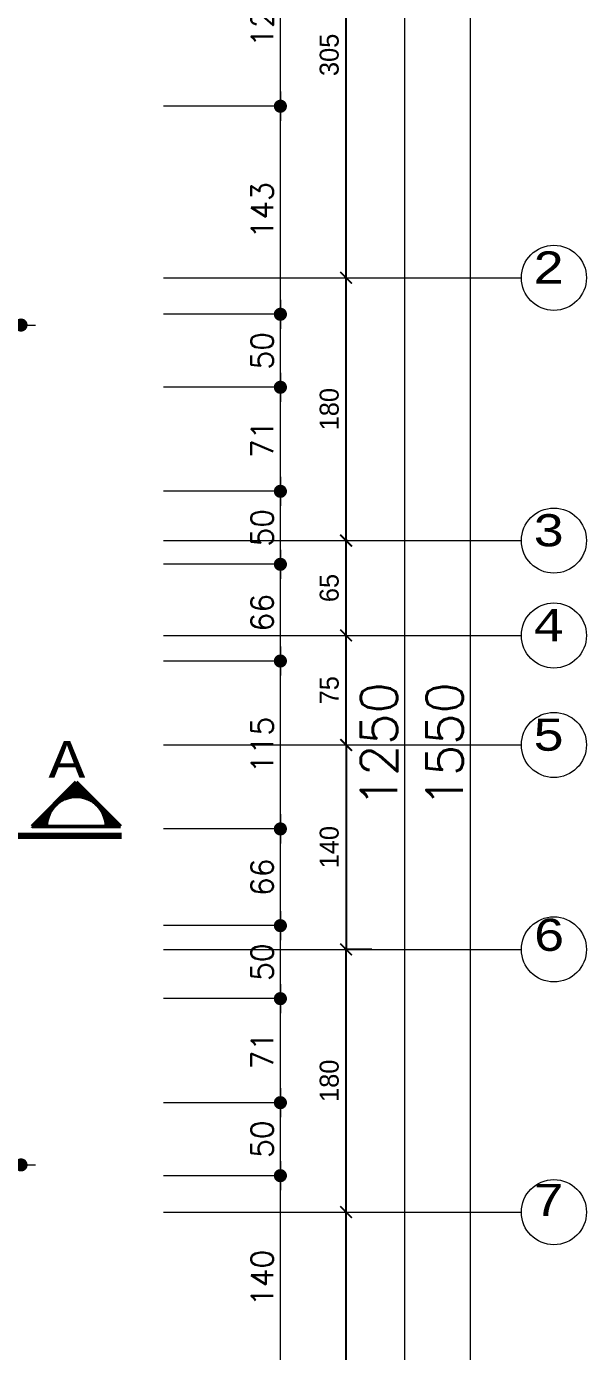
# Model space of a CAD drawing. Header units: millimetres. Extents: x 35860 to 71103, y -11298 to -8385.
# Drawn here: x 52096 to 52480, y -10414 to -9506 of the extents above; entities that cross this region are included whole.
import ezdxf

# ---------------------------------------------------------------- set-up
doc = ezdxf.new("R2010")
doc.units = ezdxf.units.MM
doc.header["$MEASUREMENT"] = 0
doc.layers.get('0').update_dxf_attribs({"lineweight": 15})
doc.layers.get('Defpoints').update_dxf_attribs({"lineweight": 20})
for name, color, linetype, lineweight in [('03_Yazı', 1, 'Continuous', 30), ('05', 4, 'Continuous', 50), ('Aks&Tefriş', 5, 'Continuous', 20), ('Ölçü', 140, 'Continuous', 20)]:
    doc.layers.add(name, color=color, linetype=linetype, lineweight=lineweight)
doc.styles.add('0', font='txt.shx')
doc.styles.add('C', font='')
doc.styles.get('C').set_extended_font_data('Courier New Tur')
doc.dimstyles.new('2', dxfattribs={"dimtxt": 12.5, "dimasz": 1, "dimexe": 0, "dimexo": 0, "dimgap": 5, "dimtad": 1, "dimdec": 0, "dimlfac": -1, "dimzin": 12, "dimdsep": 46, "dimtxsty": '0', "dimblk": 'DOT', "dimcen": 2.5, "dimse1": 1, "dimse2": 1, "dimclrd": 256, "dimclrt": 1, "dimadec": 0, "dimazin": 0, "dimtfac": 1, "dimtdec": 0, "dimtmove": 0, "dimatfit": 0, "dimldrblk": 'DOT', "dimfxl": 1, "dimtolj": 1, "dimtzin": 0, "dimlwd": -1, "dimarcsym": 0})
doc.dimstyles.new('5', dxfattribs={"dimtxt": 25, "dimasz": 1, "dimexe": 0, "dimexo": 0, "dimgap": 5, "dimtad": 1, "dimdec": 0, "dimlfac": -1, "dimzin": 12, "dimdsep": 46, "dimtxsty": '0', "dimblk": 'DOT', "dimcen": 2.5, "dimse1": 1, "dimse2": 1, "dimclrd": 256, "dimclrt": 1, "dimadec": 8, "dimazin": 0, "dimtfac": 1, "dimtdec": 0, "dimtmove": 0, "dimatfit": 0, "dimldrblk": 'DOT', "dimfxl": 1, "dimtolj": 1, "dimtzin": 0, "dimlwd": -1, "dimarcsym": 0})
doc.dimstyles.new('_VI80I', dxfattribs={"dimtxt": 15, "dimasz": 1, "dimexe": 0, "dimexo": 100, "dimgap": 5, "dimtad": 1, "dimdec": 0, "dimlfac": -1, "dimzin": 12, "dimdsep": 46, "dimtxsty": '0', "dimblk1": 'DOT80_2', "dimblk2": 'DOT80_1', "dimsah": 1, "dimcen": 2.5, "dimse1": 1, "dimse2": 1, "dimclrd": 256, "dimclrt": 1, "dimadec": 8, "dimazin": 0, "dimtfac": 1, "dimtdec": 0, "dimtmove": 0, "dimatfit": 0, "dimldrblk": 'DOT', "dimfxl": 1, "dimtolj": 1, "dimtzin": 0, "dimlwd": -1, "dimarcsym": 0})
doc.dimstyles.new('STANDART', dxfattribs={"dimtxt": 13, "dimasz": 8, "dimexe": 1.25, "dimexo": 0.625, "dimgap": 5, "dimtad": 1, "dimdec": 0, "dimrnd": 5, "dimzin": 1, "dimdsep": 46, "dimtxsty": 'Standard', "dimblk1": 'ARCHTICK', "dimblk2": 'ARCHTICK', "dimsah": 1, "dimcen": 2.5, "dimclrd": 256, "dimclre": 256, "dimclrt": 1, "dimadec": 0, "dimazin": 0, "dimtfac": 1, "dimtdec": 0, "dimtofl": 0, "dimtmove": 1, "dimatfit": 0, "dimldrblk": 'ARCHTICK', "dimfxl": 1, "dimtolj": 1, "dimtzin": 0, "dimarcsym": 0})

# ---------------------------------------------------------------- blocks, each defined once
blk = doc.blocks.new('DOT')
at = {"color": 0}
blk.add_line((-10, 0), (10, 0), dxfattribs=at)
at = {"color": 0, "const_width": 4.5}
blk.add_lwpolyline([(-2.25, 0, 1), (2.25, 0, 1)], format="xyb", close=True, dxfattribs=at)
blk = doc.blocks.new('*D313')
at = {"layer": 'Aks&Tefriş', "transparency": 16777216}
blk.add_line((52354.94, -9374.08), (52354.94, -10622.42), dxfattribs=at)
at = {"layer": 'Defpoints', "color": 0, "transparency": 16777216}
for p in [(52354.94, -9373.08), (52354.94, -10623.42), (52354.94, -10623.42)]:
    blk.add_point(p, dxfattribs=at)
at = {"layer": 'Aks&Tefriş', "transparency": 16777216}
for p, rotation in [((52354.94, -9373.08), 90), ((52354.94, -10623.42), 270)]:
    blk.add_blockref('DOT', p, dxfattribs=dict(at, rotation=rotation))
at = {"layer": 'Aks&Tefriş', "color": 1, "transparency": 16777216, "insert": (52337.44, -9998.25), "char_height": 25, "attachment_point": 5, "rotation": 90, "style": '0'}
blk.add_mtext('\\A1;1250', dxfattribs=at)
blk = doc.blocks.new('_ARCHTICK')
at = {"color": 0, "linetype": 'ByBlock', "const_width": 0.15}
blk.add_lwpolyline([(-0.5, -0.5), (0.5, 0.5)], dxfattribs=at)
blk = doc.blocks.new('*D315')
at = {"layer": 'Aks&Tefriş', "lineweight": -2, "transparency": 16777216}
for p, q in [((52314.31, -10318.42), (52313.69, -10318.42)), ((52314.94, -10623.42), (52314.94, -10318.42))]:
    blk.add_line(p, q, dxfattribs=at)
at = {"layer": 'Defpoints', "color": 0, "transparency": 16777216}
for p in [(52314.94, -10318.42), (52314.94, -10318.42), (52314.94, -10623.42)]:
    blk.add_point(p, dxfattribs=at)
at = {"layer": 'Aks&Tefriş', "lineweight": -2, "transparency": 16777216, "xscale": 8, "yscale": 8, "zscale": 8}
for p, rotation in [((52314.94, -10318.42), 90), ((52314.94, -10623.42), 270)]:
    blk.add_blockref('_ARCHTICK', p, dxfattribs=dict(at, rotation=rotation))
at = {"layer": 'Aks&Tefriş', "color": 1, "transparency": 16777216, "insert": (52303.44, -10470.92), "char_height": 13, "attachment_point": 5, "rotation": 90}
blk.add_mtext('\\A1;305', dxfattribs=at)
blk = doc.blocks.new('*D316')
at = {"layer": 'Aks&Tefriş', "lineweight": -2, "transparency": 16777216}
for p, q in [((52314.31, -10138.42), (52313.69, -10138.42)), ((52314.94, -10318.42), (52314.94, -10138.42))]:
    blk.add_line(p, q, dxfattribs=at)
at = {"layer": 'Defpoints', "color": 0, "transparency": 16777216}
for p in [(52314.94, -10138.42), (52314.94, -10138.42), (52314.94, -10318.42)]:
    blk.add_point(p, dxfattribs=at)
at = {"layer": 'Aks&Tefriş', "lineweight": -2, "transparency": 16777216, "xscale": 8, "yscale": 8, "zscale": 8}
for p, rotation in [((52314.94, -10138.42), 90), ((52314.94, -10318.42), 270)]:
    blk.add_blockref('_ARCHTICK', p, dxfattribs=dict(at, rotation=rotation))
at = {"layer": 'Aks&Tefriş', "color": 1, "transparency": 16777216, "insert": (52303.44, -10228.42), "char_height": 13, "attachment_point": 5, "rotation": 90}
blk.add_mtext('\\A1;180', dxfattribs=at)
blk = doc.blocks.new('*D317')
at = {"layer": 'Aks&Tefriş', "lineweight": -2, "transparency": 16777216}
for p, q in [((52314.31, -9923.42), (52313.69, -9923.42)), ((52314.94, -9998.42), (52314.94, -9923.42))]:
    blk.add_line(p, q, dxfattribs=at)
at = {"layer": 'Defpoints', "color": 0, "transparency": 16777216}
for p in [(52314.94, -9923.42), (52314.94, -9923.42), (52314.94, -9998.42)]:
    blk.add_point(p, dxfattribs=at)
at = {"layer": 'Aks&Tefriş', "lineweight": -2, "transparency": 16777216, "xscale": 8, "yscale": 8, "zscale": 8}
for p, rotation in [((52314.94, -9923.42), 90), ((52314.94, -9998.42), 270)]:
    blk.add_blockref('_ARCHTICK', p, dxfattribs=dict(at, rotation=rotation))
at = {"layer": 'Aks&Tefriş', "color": 1, "transparency": 16777216, "insert": (52303.44, -9960.92), "char_height": 13, "attachment_point": 5, "rotation": 90}
blk.add_mtext('\\A1;75', dxfattribs=at)
blk = doc.blocks.new('*D318')
at = {"layer": 'Aks&Tefriş', "lineweight": -2, "transparency": 16777216}
for p, q in [((52314.31, -9678.42), (52313.69, -9678.42)), ((52314.94, -9858.42), (52314.94, -9678.42))]:
    blk.add_line(p, q, dxfattribs=at)
at = {"layer": 'Defpoints', "color": 0, "transparency": 16777216}
for p in [(52314.94, -9678.42), (52314.94, -9678.42), (52314.94, -9858.42)]:
    blk.add_point(p, dxfattribs=at)
at = {"layer": 'Aks&Tefriş', "lineweight": -2, "transparency": 16777216, "xscale": 8, "yscale": 8, "zscale": 8}
for p, rotation in [((52314.94, -9678.42), 90), ((52314.94, -9858.42), 270)]:
    blk.add_blockref('_ARCHTICK', p, dxfattribs=dict(at, rotation=rotation))
at = {"layer": 'Aks&Tefriş', "color": 1, "transparency": 16777216, "insert": (52303.44, -9768.42), "char_height": 13, "attachment_point": 5, "rotation": 90}
blk.add_mtext('\\A1;180', dxfattribs=at)
blk = doc.blocks.new('*D319')
at = {"layer": 'Aks&Tefriş', "lineweight": -2, "transparency": 16777216}
for p, q in [((52314.31, -9373.08), (52313.69, -9373.08)), ((52314.94, -9678.42), (52314.94, -9373.08))]:
    blk.add_line(p, q, dxfattribs=at)
at = {"layer": 'Defpoints', "color": 0, "transparency": 16777216}
for p in [(52314.94, -9373.08), (52314.94, -9373.08), (52314.94, -9678.42)]:
    blk.add_point(p, dxfattribs=at)
at = {"layer": 'Aks&Tefriş', "lineweight": -2, "transparency": 16777216, "xscale": 8, "yscale": 8, "zscale": 8}
for p, rotation in [((52314.94, -9373.08), 90), ((52314.94, -9678.42), 270)]:
    blk.add_blockref('_ARCHTICK', p, dxfattribs=dict(at, rotation=rotation))
at = {"layer": 'Aks&Tefriş', "color": 1, "transparency": 16777216, "insert": (52303.44, -9525.75), "char_height": 13, "attachment_point": 5, "rotation": 90}
blk.add_mtext('\\A1;305', dxfattribs=at)
blk = doc.blocks.new('*D213')
at = {"layer": 'Defpoints', "color": 0, "transparency": 16777216}
for p in [(52092.34, -10055.92), (51992.34, -10286.05), (51992.34, -10293.42)]:
    blk.add_point(p, dxfattribs=at)
at = {"layer": 'Ölçü', "transparency": 16777216}
blk.add_line((52091.34, -10286.05), (51993.34, -10286.05), dxfattribs=at)
at = {"layer": 'Ölçü', "transparency": 16777216, "rotation": 180}
blk.add_blockref('DOT', (51992.34, -10286.05), dxfattribs=at)
at = {"layer": 'Ölçü', "transparency": 16777216}
blk.add_blockref('DOT', (52092.34, -10286.05), dxfattribs=at)
at = {"layer": 'Ölçü', "color": 1, "transparency": 16777216, "insert": (52042.34, -10274.8), "char_height": 12.5, "attachment_point": 5, "style": '0'}
blk.add_mtext('\\A1;100', dxfattribs=at)
blk = doc.blocks.new('*D242')
at = {"layer": 'Defpoints', "color": 0, "transparency": 16777216}
for p in [(51992.34, -9703.42), (51992.34, -9710.8), (52092.34, -9940.92)]:
    blk.add_point(p, dxfattribs=at)
at = {"layer": 'Ölçü', "transparency": 16777216}
blk.add_line((52091.34, -9710.8), (51993.34, -9710.8), dxfattribs=at)
at = {"layer": 'Ölçü', "transparency": 16777216, "rotation": 180}
blk.add_blockref('DOT', (51992.34, -9710.8), dxfattribs=at)
at = {"layer": 'Ölçü', "transparency": 16777216}
blk.add_blockref('DOT', (52092.34, -9710.8), dxfattribs=at)
at = {"layer": 'Ölçü', "color": 1, "transparency": 16777216, "insert": (52042.34, -9699.55), "char_height": 12.5, "attachment_point": 5, "style": '0'}
blk.add_mtext('\\A1;100', dxfattribs=at)
blk = doc.blocks.new('*D269')
at = {"layer": 'Aks&Tefriş', "transparency": 16777216}
blk.add_line((52399.94, -9224.08), (52399.94, -10772.42), dxfattribs=at)
at = {"layer": 'Defpoints', "color": 0, "transparency": 16777216}
for p in [(52399.94, -9223.08), (52399.94, -10773.42), (52399.94, -10773.42)]:
    blk.add_point(p, dxfattribs=at)
at = {"layer": 'Aks&Tefriş', "transparency": 16777216}
for p, rotation in [((52399.94, -9223.08), 90), ((52399.94, -10773.42), 270)]:
    blk.add_blockref('DOT', p, dxfattribs=dict(at, rotation=rotation))
at = {"layer": 'Aks&Tefriş', "color": 1, "transparency": 16777216, "insert": (52382.44, -9998.25), "char_height": 25, "attachment_point": 5, "rotation": 90, "style": '0'}
blk.add_mtext('\\A1;1550', dxfattribs=at)
blk = doc.blocks.new('*D296')
at = {"layer": 'Aks&Tefriş', "lineweight": -2, "transparency": 16777216}
for p, q in [((52314.94, -9923.42), (52314.94, -9858.42)), ((52315.56, -9858.42), (52316.19, -9858.42))]:
    blk.add_line(p, q, dxfattribs=at)
at = {"layer": 'Defpoints', "color": 0, "transparency": 16777216}
for p in [(52314.94, -9858.42), (52314.94, -9858.42), (52314.94, -9923.42)]:
    blk.add_point(p, dxfattribs=at)
at = {"layer": 'Aks&Tefriş', "lineweight": -2, "transparency": 16777216, "xscale": 8, "yscale": 8, "zscale": 8}
for p, rotation in [((52314.94, -9858.42), 90), ((52314.94, -9923.42), 270)]:
    blk.add_blockref('_ARCHTICK', p, dxfattribs=dict(at, rotation=rotation))
at = {"layer": 'Aks&Tefriş', "color": 1, "transparency": 16777216, "insert": (52303.44, -9890.92), "char_height": 13, "attachment_point": 5, "rotation": 90}
blk.add_mtext('\\A1;65', dxfattribs=at)
blk = doc.blocks.new('*D535')
at = {"layer": 'Aks&Tefriş', "lineweight": -2, "transparency": 16777216}
for p, q in [((52314.94, -9998.42), (52314.94, -10138.42)), ((52332.53, -10138.42), (52313.69, -10138.42))]:
    blk.add_line(p, q, dxfattribs=at)
at = {"layer": 'Defpoints', "color": 0, "transparency": 16777216}
for p in [(52314.94, -9998.42), (52314.94, -10138.42), (52333.16, -10138.42)]:
    blk.add_point(p, dxfattribs=at)
at = {"layer": 'Aks&Tefriş', "lineweight": -2, "transparency": 16777216, "xscale": 8, "yscale": 8, "zscale": 8}
for p, rotation in [((52314.94, -9998.42), 90), ((52314.94, -10138.42), 270)]:
    blk.add_blockref('_ARCHTICK', p, dxfattribs=dict(at, rotation=rotation))
at = {"layer": 'Aks&Tefriş', "color": 1, "transparency": 16777216, "insert": (52303.44, -10068.42), "char_height": 13, "attachment_point": 5, "rotation": 90}
blk.add_mtext('\\A1;140', dxfattribs=at)
blk = doc.blocks.new('DOT80_2')
at = {"color": 0}
blk.add_line((0, 0), (0, -80), dxfattribs=at)
blk.add_blockref('DOT', (0, 0))
blk = doc.blocks.new('DOT80_1')
at = {"color": 0}
blk.add_line((0, 0), (0, 80), dxfattribs=at)
blk.add_blockref('DOT', (0, 0))
blk = doc.blocks.new('*D979')
at = {"layer": 'Aks&Tefriş', "transparency": 16777216}
blk.add_line((52269.94, -10432.42), (52269.94, -10294.42), dxfattribs=at)
at = {"layer": 'Defpoints', "color": 0, "transparency": 16777216}
for p in [(51992.34, -10293.42), (52269.94, -10293.42), (51992.34, -10433.42)]:
    blk.add_point(p, dxfattribs=at)
at = {"layer": 'Aks&Tefriş', "transparency": 16777216}
for name, p, rotation in [('DOT80_1', (52269.94, -10293.42), 90), ('DOT80_2', (52269.94, -10433.42), 270)]:
    blk.add_blockref(name, p, dxfattribs=dict(at, rotation=rotation))
at = {"layer": 'Aks&Tefriş', "color": 1, "transparency": 16777216, "insert": (52257.44, -10363.42), "char_height": 15, "attachment_point": 5, "rotation": 90, "style": '0'}
blk.add_mtext('\\A1;140', dxfattribs=at)
blk = doc.blocks.new('*D980')
at = {"layer": 'Aks&Tefriş', "transparency": 16777216}
blk.add_line((52269.94, -10292.42), (52269.94, -10244.42), dxfattribs=at)
at = {"layer": 'Defpoints', "color": 0, "transparency": 16777216}
for p in [(51992.34, -10243.42), (52269.94, -10243.42), (51992.34, -10293.42)]:
    blk.add_point(p, dxfattribs=at)
at = {"layer": 'Aks&Tefriş', "transparency": 16777216}
for name, p, rotation in [('DOT80_1', (52269.94, -10243.42), 90), ('DOT80_2', (52269.94, -10293.42), 270)]:
    blk.add_blockref(name, p, dxfattribs=dict(at, rotation=rotation))
at = {"layer": 'Aks&Tefriş', "color": 1, "transparency": 16777216, "insert": (52257.44, -10268.42), "char_height": 15, "attachment_point": 5, "rotation": 90, "style": '0'}
blk.add_mtext('\\A1;50', dxfattribs=at)
blk = doc.blocks.new('*D981')
at = {"layer": 'Aks&Tefriş', "transparency": 16777216}
blk.add_line((52269.94, -10242.42), (52269.94, -10173.17), dxfattribs=at)
at = {"layer": 'Defpoints', "color": 0, "transparency": 16777216}
for p in [(51992.34, -10172.17), (52269.94, -10172.17), (51992.34, -10243.42)]:
    blk.add_point(p, dxfattribs=at)
at = {"layer": 'Aks&Tefriş', "transparency": 16777216}
for name, p, rotation in [('DOT80_1', (52269.94, -10172.17), 90), ('DOT80_2', (52269.94, -10243.42), 270)]:
    blk.add_blockref(name, p, dxfattribs=dict(at, rotation=rotation))
at = {"layer": 'Aks&Tefriş', "color": 1, "transparency": 16777216, "insert": (52257.44, -10207.8), "char_height": 15, "attachment_point": 5, "rotation": 90, "style": '0'}
blk.add_mtext('\\A1;71', dxfattribs=at)
blk = doc.blocks.new('*D982')
at = {"layer": 'Aks&Tefriş', "transparency": 16777216}
blk.add_line((52269.94, -10171.17), (52269.94, -10123.17), dxfattribs=at)
at = {"layer": 'Defpoints', "color": 0, "transparency": 16777216}
for p in [(51992.34, -10122.17), (52269.94, -10122.17), (51992.34, -10172.17)]:
    blk.add_point(p, dxfattribs=at)
at = {"layer": 'Aks&Tefriş', "transparency": 16777216}
for name, p, rotation in [('DOT80_1', (52269.94, -10122.17), 90), ('DOT80_2', (52269.94, -10172.17), 270)]:
    blk.add_blockref(name, p, dxfattribs=dict(at, rotation=rotation))
at = {"layer": 'Aks&Tefriş', "color": 1, "transparency": 16777216, "insert": (52257.44, -10147.17), "char_height": 15, "attachment_point": 5, "rotation": 90, "style": '0'}
blk.add_mtext('\\A1;50', dxfattribs=at)
blk = doc.blocks.new('*D983')
at = {"layer": 'Aks&Tefriş', "transparency": 16777216}
blk.add_line((52269.94, -10121.17), (52269.94, -10056.92), dxfattribs=at)
at = {"layer": 'Defpoints', "color": 0, "transparency": 16777216}
for p in [(52092.34, -10055.92), (52269.94, -10055.92), (51992.34, -10122.17)]:
    blk.add_point(p, dxfattribs=at)
at = {"layer": 'Aks&Tefriş', "transparency": 16777216}
for name, p, rotation in [('DOT80_1', (52269.94, -10055.92), 90), ('DOT80_2', (52269.94, -10122.17), 270)]:
    blk.add_blockref(name, p, dxfattribs=dict(at, rotation=rotation))
at = {"layer": 'Aks&Tefriş', "color": 1, "transparency": 16777216, "insert": (52257.44, -10089.05), "char_height": 15, "attachment_point": 5, "rotation": 90, "style": '0'}
blk.add_mtext('\\A1;66', dxfattribs=at)
blk = doc.blocks.new('*D984')
at = {"layer": 'Aks&Tefriş', "transparency": 16777216}
blk.add_line((52269.94, -10054.92), (52269.94, -9941.92), dxfattribs=at)
at = {"layer": 'Defpoints', "color": 0, "transparency": 16777216}
for p in [(52092.34, -9940.92), (52269.94, -9940.92), (52092.34, -10055.92)]:
    blk.add_point(p, dxfattribs=at)
at = {"layer": 'Aks&Tefriş', "transparency": 16777216}
for name, p, rotation in [('DOT80_1', (52269.94, -9940.92), 90), ('DOT80_2', (52269.94, -10055.92), 270)]:
    blk.add_blockref(name, p, dxfattribs=dict(at, rotation=rotation))
at = {"layer": 'Aks&Tefriş', "color": 1, "transparency": 16777216, "insert": (52257.44, -9998.42), "char_height": 15, "attachment_point": 5, "rotation": 90, "style": '0'}
blk.add_mtext('\\A1;115', dxfattribs=at)
blk = doc.blocks.new('*D985')
at = {"layer": 'Aks&Tefriş', "transparency": 16777216}
blk.add_line((52269.94, -9939.92), (52269.94, -9875.67), dxfattribs=at)
at = {"layer": 'Defpoints', "color": 0, "transparency": 16777216}
for p in [(51992.34, -9874.67), (52269.94, -9874.67), (52092.34, -9940.92)]:
    blk.add_point(p, dxfattribs=at)
at = {"layer": 'Aks&Tefriş', "transparency": 16777216}
for name, p, rotation in [('DOT80_1', (52269.94, -9874.67), 90), ('DOT80_2', (52269.94, -9940.92), 270)]:
    blk.add_blockref(name, p, dxfattribs=dict(at, rotation=rotation))
at = {"layer": 'Aks&Tefriş', "color": 1, "transparency": 16777216, "insert": (52257.44, -9907.8), "char_height": 15, "attachment_point": 5, "rotation": 90, "style": '0'}
blk.add_mtext('\\A1;66', dxfattribs=at)
blk = doc.blocks.new('*D986')
at = {"layer": 'Aks&Tefriş', "transparency": 16777216}
blk.add_line((52269.94, -9873.67), (52269.94, -9825.67), dxfattribs=at)
at = {"layer": 'Defpoints', "color": 0, "transparency": 16777216}
for p in [(51992.34, -9824.67), (52269.94, -9824.67), (51992.34, -9874.67)]:
    blk.add_point(p, dxfattribs=at)
at = {"layer": 'Aks&Tefriş', "transparency": 16777216}
for name, p, rotation in [('DOT80_1', (52269.94, -9824.67), 90), ('DOT80_2', (52269.94, -9874.67), 270)]:
    blk.add_blockref(name, p, dxfattribs=dict(at, rotation=rotation))
at = {"layer": 'Aks&Tefriş', "color": 1, "transparency": 16777216, "insert": (52257.44, -9849.67), "char_height": 15, "attachment_point": 5, "rotation": 90, "style": '0'}
blk.add_mtext('\\A1;50', dxfattribs=at)
blk = doc.blocks.new('*D987')
at = {"layer": 'Aks&Tefriş', "transparency": 16777216}
blk.add_line((52269.94, -9823.67), (52269.94, -9754.42), dxfattribs=at)
at = {"layer": 'Defpoints', "color": 0, "transparency": 16777216}
for p in [(51992.34, -9753.42), (52269.94, -9753.42), (51992.34, -9824.67)]:
    blk.add_point(p, dxfattribs=at)
at = {"layer": 'Aks&Tefriş', "transparency": 16777216}
for name, p, rotation in [('DOT80_1', (52269.94, -9753.42), 90), ('DOT80_2', (52269.94, -9824.67), 270)]:
    blk.add_blockref(name, p, dxfattribs=dict(at, rotation=rotation))
at = {"layer": 'Aks&Tefriş', "color": 1, "transparency": 16777216, "insert": (52257.44, -9789.05), "char_height": 15, "attachment_point": 5, "rotation": 90, "style": '0'}
blk.add_mtext('\\A1;71', dxfattribs=at)
blk = doc.blocks.new('*D988')
at = {"layer": 'Aks&Tefriş', "transparency": 16777216}
blk.add_line((52269.94, -9752.42), (52269.94, -9704.42), dxfattribs=at)
at = {"layer": 'Defpoints', "color": 0, "transparency": 16777216}
for p in [(51992.34, -9703.42), (52269.94, -9703.42), (51992.34, -9753.42)]:
    blk.add_point(p, dxfattribs=at)
at = {"layer": 'Aks&Tefriş', "transparency": 16777216}
for name, p, rotation in [('DOT80_1', (52269.94, -9703.42), 90), ('DOT80_2', (52269.94, -9753.42), 270)]:
    blk.add_blockref(name, p, dxfattribs=dict(at, rotation=rotation))
at = {"layer": 'Aks&Tefriş', "color": 1, "transparency": 16777216, "insert": (52257.44, -9728.42), "char_height": 15, "attachment_point": 5, "rotation": 90, "style": '0'}
blk.add_mtext('\\A1;50', dxfattribs=at)
blk = doc.blocks.new('*D989')
at = {"layer": 'Aks&Tefriş', "transparency": 16777216}
blk.add_line((52269.94, -9702.42), (52269.94, -9561.92), dxfattribs=at)
at = {"layer": 'Defpoints', "color": 0, "transparency": 16777216}
for p in [(51992.34, -9560.92), (52269.94, -9560.92), (51992.34, -9703.42)]:
    blk.add_point(p, dxfattribs=at)
at = {"layer": 'Aks&Tefriş', "transparency": 16777216}
for name, p, rotation in [('DOT80_1', (52269.94, -9560.92), 90), ('DOT80_2', (52269.94, -9703.42), 270)]:
    blk.add_blockref(name, p, dxfattribs=dict(at, rotation=rotation))
at = {"layer": 'Aks&Tefriş', "color": 1, "transparency": 16777216, "insert": (52257.44, -9632.17), "char_height": 15, "attachment_point": 5, "rotation": 90, "style": '0'}
blk.add_mtext('\\A1;143', dxfattribs=at)
blk = doc.blocks.new('*D990')
at = {"layer": 'Aks&Tefriş', "transparency": 16777216}
blk.add_line((52269.94, -9559.92), (52269.94, -9441.92), dxfattribs=at)
at = {"layer": 'Defpoints', "color": 0, "transparency": 16777216}
for p in [(51992.34, -9440.92), (52269.94, -9440.92), (51992.34, -9560.92)]:
    blk.add_point(p, dxfattribs=at)
at = {"layer": 'Aks&Tefriş', "transparency": 16777216}
for name, p, rotation in [('DOT80_1', (52269.94, -9440.92), 90), ('DOT80_2', (52269.94, -9560.92), 270)]:
    blk.add_blockref(name, p, dxfattribs=dict(at, rotation=rotation))
at = {"layer": 'Aks&Tefriş', "color": 1, "transparency": 16777216, "insert": (52257.44, -9500.92), "char_height": 15, "attachment_point": 5, "rotation": 90, "style": '0'}
blk.add_mtext('\\A1;120', dxfattribs=at)

msp = doc.modelspace()

# ---------------------------------------------------------------- linework, layer by layer
at = {"layer": '05'}
for p, q in [((52130.21, -10023.89), (52099.87, -10054.23)), ((52130.21, -10023.89), (52099.87, -10054.23)), ((52130.21, -10023.89), (52099.87, -10054.23)), ((52131.23, -10033.72), (52125.81, -10028.3)), ((52131.23, -10033.72), (52125.81, -10028.3)), ((52131.23, -10033.72), (52125.81, -10028.3)), ((52131.88, -10033.76), (52126.11, -10027.99)), ((52131.88, -10033.76), (52126.11, -10027.99)), ((52131.88, -10033.76), (52126.11, -10027.99)), ((52132.55, -10033.83), (52126.41, -10027.69)), ((52132.55, -10033.83), (52126.41, -10027.69)), ((52132.55, -10033.83), (52126.41, -10027.69)), ((52133.25, -10033.92), (52126.72, -10027.39)), ((52133.25, -10033.92), (52126.72, -10027.39)), ((52133.25, -10033.92), (52126.72, -10027.39)), ((52133.97, -10034.04), (52127.02, -10027.09)), ((52133.97, -10034.04), (52127.02, -10027.09)), ((52133.97, -10034.04), (52127.02, -10027.09)), ((52134.74, -10034.2), (52127.32, -10026.78)), ((52134.74, -10034.2), (52127.32, -10026.78)), ((52134.74, -10034.2), (52127.32, -10026.78)), ((52135.54, -10034.4), (52127.62, -10026.48)), ((52135.54, -10034.4), (52127.62, -10026.48)), ((52135.54, -10034.4), (52127.62, -10026.48)), ((52136.39, -10034.65), (52127.93, -10026.18)), ((52136.39, -10034.65), (52127.93, -10026.18)), ((52136.39, -10034.65), (52127.93, -10026.18)), ((52137.31, -10034.96), (52128.23, -10025.88)), ((52137.31, -10034.96), (52128.23, -10025.88)), ((52137.31, -10034.96), (52128.23, -10025.88)), ((52138.32, -10035.36), (52128.53, -10025.57)), ((52138.32, -10035.36), (52128.53, -10025.57)), ((52138.32, -10035.36), (52128.53, -10025.57)), ((52139.45, -10035.89), (52128.83, -10025.27)), ((52139.45, -10035.89), (52128.83, -10025.27)), ((52139.45, -10035.89), (52128.83, -10025.27)), ((52140.8, -10036.63), (52129.14, -10024.97)), ((52140.8, -10036.63), (52129.14, -10024.97)), ((52140.8, -10036.63), (52129.14, -10024.97)), ((52142.69, -10037.92), (52129.44, -10024.67)), ((52142.69, -10037.92), (52129.44, -10024.67)), ((52142.69, -10037.92), (52129.44, -10024.67)), ((52159.61, -10054.23), (52129.74, -10024.36)), ((52159.61, -10054.23), (52129.74, -10024.36)), ((52159.61, -10054.23), (52129.74, -10024.36)), ((52160.22, -10054.23), (52130.04, -10024.06)), ((52160.22, -10054.23), (52130.04, -10024.06)), ((52160.22, -10054.23), (52130.04, -10024.06)), ((52160.56, -10054.23), (52130.21, -10023.89)), ((52160.56, -10054.23), (52130.21, -10023.89)), ((52160.56, -10054.23), (52130.21, -10023.89)), ((52117.48, -10038.12), (52116.73, -10037.37)), ((52117.48, -10038.12), (52116.73, -10037.37)), ((52117.48, -10038.12), (52116.73, -10037.37)), ((52117.82, -10037.86), (52117.03, -10037.07)), ((52117.82, -10037.86), (52117.03, -10037.07)), ((52117.82, -10037.86), (52117.03, -10037.07)), ((52118.17, -10037.6), (52117.34, -10036.77)), ((52118.17, -10037.6), (52117.34, -10036.77)), ((52118.17, -10037.6), (52117.34, -10036.77)), ((52118.52, -10037.35), (52117.64, -10036.47)), ((52118.52, -10037.35), (52117.64, -10036.47)), ((52118.52, -10037.35), (52117.64, -10036.47)), ((52118.88, -10037.1), (52117.94, -10036.16)), ((52118.88, -10037.1), (52117.94, -10036.16)), ((52118.88, -10037.1), (52117.94, -10036.16)), ((52119.25, -10036.87), (52118.24, -10035.86)), ((52119.25, -10036.87), (52118.24, -10035.86)), ((52119.25, -10036.87), (52118.24, -10035.86)), ((52119.62, -10036.64), (52118.55, -10035.56)), ((52119.62, -10036.64), (52118.55, -10035.56)), ((52119.62, -10036.64), (52118.55, -10035.56)), ((52120.01, -10036.41), (52118.85, -10035.26)), ((52120.01, -10036.41), (52118.85, -10035.26)), ((52120.01, -10036.41), (52118.85, -10035.26)), ((52120.39, -10036.2), (52119.15, -10034.95)), ((52120.39, -10036.2), (52119.15, -10034.95)), ((52120.39, -10036.2), (52119.15, -10034.95)), ((52120.79, -10035.99), (52119.45, -10034.65)), ((52120.79, -10035.99), (52119.45, -10034.65)), ((52120.79, -10035.99), (52119.45, -10034.65)), ((52121.19, -10035.78), (52119.76, -10034.35)), ((52121.19, -10035.78), (52119.76, -10034.35)), ((52121.19, -10035.78), (52119.76, -10034.35)), ((52121.6, -10035.59), (52120.06, -10034.05)), ((52121.6, -10035.59), (52120.06, -10034.05)), ((52121.6, -10035.59), (52120.06, -10034.05)), ((52122.02, -10035.4), (52120.36, -10033.74)), ((52122.02, -10035.4), (52120.36, -10033.74)), ((52122.02, -10035.4), (52120.36, -10033.74)), ((52122.45, -10035.22), (52120.66, -10033.44)), ((52122.45, -10035.22), (52120.66, -10033.44)), ((52122.45, -10035.22), (52120.66, -10033.44)), ((52122.88, -10035.05), (52120.97, -10033.14)), ((52122.88, -10035.05), (52120.97, -10033.14)), ((52122.88, -10035.05), (52120.97, -10033.14)), ((52123.32, -10034.89), (52121.27, -10032.83)), ((52123.32, -10034.89), (52121.27, -10032.83)), ((52123.32, -10034.89), (52121.27, -10032.83)), ((52123.77, -10034.73), (52121.57, -10032.53)), ((52123.77, -10034.73), (52121.57, -10032.53)), ((52123.77, -10034.73), (52121.57, -10032.53)), ((52124.23, -10034.59), (52121.87, -10032.23)), ((52124.23, -10034.59), (52121.87, -10032.23)), ((52124.23, -10034.59), (52121.87, -10032.23)), ((52124.7, -10034.45), (52122.18, -10031.93)), ((52124.7, -10034.45), (52122.18, -10031.93)), ((52124.7, -10034.45), (52122.18, -10031.93)), ((52125.18, -10034.32), (52122.48, -10031.62)), ((52125.18, -10034.32), (52122.48, -10031.62)), ((52125.18, -10034.32), (52122.48, -10031.62)), ((52125.67, -10034.21), (52122.78, -10031.32)), ((52125.67, -10034.21), (52122.78, -10031.32)), ((52125.67, -10034.21), (52122.78, -10031.32)), ((52126.16, -10034.1), (52123.08, -10031.02)), ((52126.16, -10034.1), (52123.08, -10031.02)), ((52126.16, -10034.1), (52123.08, -10031.02)), ((52126.67, -10034), (52123.39, -10030.72)), ((52126.67, -10034), (52123.39, -10030.72)), ((52126.67, -10034), (52123.39, -10030.72)), ((52127.19, -10033.92), (52123.69, -10030.41)), ((52127.19, -10033.92), (52123.69, -10030.41)), ((52127.19, -10033.92), (52123.69, -10030.41)), ((52127.73, -10033.85), (52123.99, -10030.11)), ((52127.73, -10033.85), (52123.99, -10030.11)), ((52127.73, -10033.85), (52123.99, -10030.11)), ((52128.27, -10033.79), (52124.29, -10029.81)), ((52128.27, -10033.79), (52124.29, -10029.81)), ((52128.27, -10033.79), (52124.29, -10029.81)), ((52128.83, -10033.74), (52124.6, -10029.51)), ((52128.83, -10033.74), (52124.6, -10029.51)), ((52128.83, -10033.74), (52124.6, -10029.51)), ((52129.41, -10033.71), (52124.9, -10029.2)), ((52129.41, -10033.71), (52124.9, -10029.2)), ((52129.41, -10033.71), (52124.9, -10029.2)), ((52130, -10033.7), (52125.2, -10028.9)), ((52130, -10033.7), (52125.2, -10028.9)), ((52130, -10033.7), (52125.2, -10028.9)), ((52130.61, -10033.7), (52125.51, -10028.6)), ((52130.61, -10033.7), (52125.51, -10028.6)), ((52130.61, -10033.7), (52125.51, -10028.6)), ((52110.32, -10049.12), (52107.65, -10046.45)), ((52110.32, -10049.12), (52107.65, -10046.45)), ((52110.32, -10049.12), (52107.65, -10046.45)), ((52110.45, -10048.64), (52107.96, -10046.15)), ((52110.45, -10048.64), (52107.96, -10046.15)), ((52110.45, -10048.64), (52107.96, -10046.15)), ((52110.59, -10048.18), (52108.26, -10045.84)), ((52110.59, -10048.18), (52108.26, -10045.84)), ((52110.59, -10048.18), (52108.26, -10045.84)), ((52110.74, -10047.72), (52108.56, -10045.54)), ((52110.74, -10047.72), (52108.56, -10045.54)), ((52110.74, -10047.72), (52108.56, -10045.54)), ((52110.89, -10047.27), (52108.86, -10045.24)), ((52110.89, -10047.27), (52108.86, -10045.24)), ((52110.89, -10047.27), (52108.86, -10045.24)), ((52111.06, -10046.83), (52109.17, -10044.94)), ((52111.06, -10046.83), (52109.17, -10044.94)), ((52111.06, -10046.83), (52109.17, -10044.94)), ((52111.23, -10046.4), (52109.47, -10044.63)), ((52111.23, -10046.4), (52109.47, -10044.63)), ((52111.23, -10046.4), (52109.47, -10044.63)), ((52111.41, -10045.97), (52109.77, -10044.33)), ((52111.41, -10045.97), (52109.77, -10044.33)), ((52111.41, -10045.97), (52109.77, -10044.33)), ((52111.6, -10045.55), (52110.08, -10044.03)), ((52111.6, -10045.55), (52110.08, -10044.03)), ((52111.6, -10045.55), (52110.08, -10044.03)), ((52111.8, -10045.15), (52110.38, -10043.73)), ((52111.8, -10045.15), (52110.38, -10043.73)), ((52111.8, -10045.15), (52110.38, -10043.73)), ((52112, -10044.74), (52110.68, -10043.42)), ((52112, -10044.74), (52110.68, -10043.42)), ((52112, -10044.74), (52110.68, -10043.42)), ((52112.21, -10044.35), (52110.98, -10043.12)), ((52112.21, -10044.35), (52110.98, -10043.12)), ((52112.21, -10044.35), (52110.98, -10043.12)), ((52112.43, -10043.96), (52111.29, -10042.82)), ((52112.43, -10043.96), (52111.29, -10042.82)), ((52112.43, -10043.96), (52111.29, -10042.82)), ((52112.65, -10043.58), (52111.59, -10042.52)), ((52112.65, -10043.58), (52111.59, -10042.52)), ((52112.65, -10043.58), (52111.59, -10042.52)), ((52112.89, -10043.21), (52111.89, -10042.21)), ((52112.89, -10043.21), (52111.89, -10042.21)), ((52112.89, -10043.21), (52111.89, -10042.21)), ((52113.12, -10042.84), (52112.19, -10041.91)), ((52113.12, -10042.84), (52112.19, -10041.91)), ((52113.12, -10042.84), (52112.19, -10041.91)), ((52113.37, -10042.48), (52112.5, -10041.61)), ((52113.37, -10042.48), (52112.5, -10041.61)), ((52113.37, -10042.48), (52112.5, -10041.61)), ((52113.62, -10042.13), (52112.8, -10041.31)), ((52113.62, -10042.13), (52112.8, -10041.31)), ((52113.62, -10042.13), (52112.8, -10041.31)), ((52113.88, -10041.78), (52113.1, -10041)), ((52113.88, -10041.78), (52113.1, -10041)), ((52113.88, -10041.78), (52113.1, -10041)), ((52114.15, -10041.44), (52113.4, -10040.7)), ((52114.15, -10041.44), (52113.4, -10040.7)), ((52114.15, -10041.44), (52113.4, -10040.7)), ((52114.42, -10041.11), (52113.71, -10040.4)), ((52114.42, -10041.11), (52113.71, -10040.4)), ((52114.42, -10041.11), (52113.71, -10040.4)), ((52114.69, -10040.78), (52114.01, -10040.1)), ((52114.69, -10040.78), (52114.01, -10040.1)), ((52114.69, -10040.78), (52114.01, -10040.1)), ((52114.98, -10040.46), (52114.31, -10039.79)), ((52114.98, -10040.46), (52114.31, -10039.79)), ((52114.98, -10040.46), (52114.31, -10039.79)), ((52115.27, -10040.15), (52114.61, -10039.49)), ((52115.27, -10040.15), (52114.61, -10039.49)), ((52115.27, -10040.15), (52114.61, -10039.49)), ((52115.57, -10039.84), (52114.92, -10039.19)), ((52115.57, -10039.84), (52114.92, -10039.19)), ((52115.57, -10039.84), (52114.92, -10039.19)), ((52115.87, -10039.54), (52115.22, -10038.89)), ((52115.87, -10039.54), (52115.22, -10038.89)), ((52115.87, -10039.54), (52115.22, -10038.89)), ((52116.18, -10039.24), (52115.52, -10038.58)), ((52116.18, -10039.24), (52115.52, -10038.58)), ((52116.18, -10039.24), (52115.52, -10038.58)), ((52116.49, -10038.95), (52115.82, -10038.28)), ((52116.49, -10038.95), (52115.82, -10038.28)), ((52116.49, -10038.95), (52115.82, -10038.28)), ((52116.82, -10038.67), (52116.13, -10037.98)), ((52116.82, -10038.67), (52116.13, -10037.98)), ((52116.82, -10038.67), (52116.13, -10037.98)), ((52117.14, -10038.39), (52116.43, -10037.68)), ((52117.14, -10038.39), (52116.43, -10037.68)), ((52117.14, -10038.39), (52116.43, -10037.68)), ((52159.01, -10054.23), (52146.53, -10041.75)), ((52159.01, -10054.23), (52146.53, -10041.75)), ((52159.01, -10054.23), (52146.53, -10041.75)), ((52158.4, -10054.23), (52147.81, -10043.65)), ((52158.4, -10054.23), (52147.81, -10043.65)), ((52158.4, -10054.23), (52147.81, -10043.65)), ((52157.8, -10054.23), (52148.56, -10045)), ((52157.8, -10054.23), (52148.56, -10045)), ((52157.8, -10054.23), (52148.56, -10045)), ((52157.19, -10054.23), (52149.09, -10046.13)), ((52157.19, -10054.23), (52149.09, -10046.13)), ((52157.19, -10054.23), (52149.09, -10046.13)), ((52099.87, -10054.23), (52160.56, -10054.23)), ((52099.87, -10054.23), (52160.56, -10054.23)), ((52099.87, -10054.23), (52160.56, -10054.23)), ((52100.31, -10054.23), (52100.09, -10054.01)), ((52100.31, -10054.23), (52100.09, -10054.01)), ((52100.31, -10054.23), (52100.09, -10054.01)), ((52100.92, -10054.23), (52100.39, -10053.71)), ((52100.92, -10054.23), (52100.39, -10053.71)), ((52100.92, -10054.23), (52100.39, -10053.71)), ((52101.52, -10054.23), (52100.7, -10053.41)), ((52101.52, -10054.23), (52100.7, -10053.41)), ((52101.52, -10054.23), (52100.7, -10053.41)), ((52102.13, -10054.23), (52101, -10053.11)), ((52102.13, -10054.23), (52101, -10053.11)), ((52102.13, -10054.23), (52101, -10053.11)), ((52102.73, -10054.23), (52101.3, -10052.8)), ((52102.73, -10054.23), (52101.3, -10052.8)), ((52102.73, -10054.23), (52101.3, -10052.8)), ((52103.34, -10054.23), (52101.6, -10052.5)), ((52103.34, -10054.23), (52101.6, -10052.5)), ((52103.34, -10054.23), (52101.6, -10052.5)), ((52103.94, -10054.23), (52101.91, -10052.2)), ((52103.94, -10054.23), (52101.91, -10052.2)), ((52103.94, -10054.23), (52101.91, -10052.2)), ((52104.55, -10054.23), (52102.21, -10051.9)), ((52104.55, -10054.23), (52102.21, -10051.9)), ((52104.55, -10054.23), (52102.21, -10051.9)), ((52105.15, -10054.23), (52102.51, -10051.59)), ((52105.15, -10054.23), (52102.51, -10051.59)), ((52105.15, -10054.23), (52102.51, -10051.59)), ((52105.76, -10054.23), (52102.81, -10051.29)), ((52105.76, -10054.23), (52102.81, -10051.29)), ((52105.76, -10054.23), (52102.81, -10051.29)), ((52106.36, -10054.23), (52103.12, -10050.99)), ((52106.36, -10054.23), (52103.12, -10050.99)), ((52106.36, -10054.23), (52103.12, -10050.99)), ((52106.97, -10054.23), (52103.42, -10050.69)), ((52106.97, -10054.23), (52103.42, -10050.69)), ((52106.97, -10054.23), (52103.42, -10050.69)), ((52107.57, -10054.23), (52103.72, -10050.38)), ((52107.57, -10054.23), (52103.72, -10050.38)), ((52107.57, -10054.23), (52103.72, -10050.38)), ((52108.18, -10054.23), (52104.02, -10050.08)), ((52108.18, -10054.23), (52104.02, -10050.08)), ((52108.18, -10054.23), (52104.02, -10050.08)), ((52108.78, -10054.23), (52104.33, -10049.78)), ((52108.78, -10054.23), (52104.33, -10049.78)), ((52108.78, -10054.23), (52104.33, -10049.78)), ((52109.39, -10054.23), (52104.63, -10049.48)), ((52109.39, -10054.23), (52104.63, -10049.48)), ((52109.39, -10054.23), (52104.63, -10049.48)), ((52109.68, -10053.92), (52104.93, -10049.17)), ((52109.68, -10053.92), (52104.93, -10049.17)), ((52109.68, -10053.92), (52104.93, -10049.17)), ((52109.7, -10053.33), (52105.23, -10048.87)), ((52109.7, -10053.33), (52105.23, -10048.87)), ((52109.7, -10053.33), (52105.23, -10048.87)), ((52109.73, -10052.76), (52105.54, -10048.57)), ((52109.73, -10052.76), (52105.54, -10048.57)), ((52109.73, -10052.76), (52105.54, -10048.57)), ((52109.78, -10052.2), (52105.84, -10048.26)), ((52109.78, -10052.2), (52105.84, -10048.26)), ((52109.78, -10052.2), (52105.84, -10048.26)), ((52109.84, -10051.66), (52106.14, -10047.96)), ((52109.84, -10051.66), (52106.14, -10047.96)), ((52109.84, -10051.66), (52106.14, -10047.96)), ((52109.91, -10051.13), (52106.44, -10047.66)), ((52109.91, -10051.13), (52106.44, -10047.66)), ((52109.91, -10051.13), (52106.44, -10047.66)), ((52110, -10050.61), (52106.75, -10047.36)), ((52110, -10050.61), (52106.75, -10047.36)), ((52110, -10050.61), (52106.75, -10047.36)), ((52110.1, -10050.1), (52107.05, -10047.05)), ((52110.1, -10050.1), (52107.05, -10047.05)), ((52110.1, -10050.1), (52107.05, -10047.05)), ((52110.21, -10049.61), (52107.35, -10046.75)), ((52110.21, -10049.61), (52107.35, -10046.75)), ((52110.21, -10049.61), (52107.35, -10046.75)), ((52156.58, -10054.23), (52149.49, -10047.14)), ((52156.58, -10054.23), (52149.49, -10047.14)), ((52156.58, -10054.23), (52149.49, -10047.14)), ((52155.98, -10054.23), (52149.8, -10048.05)), ((52155.98, -10054.23), (52149.8, -10048.05)), ((52155.98, -10054.23), (52149.8, -10048.05)), ((52155.37, -10054.23), (52150.05, -10048.91)), ((52155.37, -10054.23), (52150.05, -10048.91)), ((52155.37, -10054.23), (52150.05, -10048.91)), ((52154.77, -10054.23), (52150.25, -10049.71)), ((52154.77, -10054.23), (52150.25, -10049.71)), ((52154.77, -10054.23), (52150.25, -10049.71)), ((52154.16, -10054.23), (52150.41, -10050.47)), ((52154.16, -10054.23), (52150.41, -10050.47)), ((52154.16, -10054.23), (52150.41, -10050.47)), ((52153.56, -10054.23), (52150.53, -10051.2)), ((52153.56, -10054.23), (52150.53, -10051.2)), ((52153.56, -10054.23), (52150.53, -10051.2)), ((52152.95, -10054.23), (52150.62, -10051.9)), ((52152.95, -10054.23), (52150.62, -10051.9)), ((52152.95, -10054.23), (52150.62, -10051.9)), ((52152.35, -10054.23), (52150.68, -10052.57)), ((52152.35, -10054.23), (52150.68, -10052.57)), ((52152.35, -10054.23), (52150.68, -10052.57)), ((52151.74, -10054.23), (52150.73, -10053.22)), ((52151.74, -10054.23), (52150.73, -10053.22)), ((52151.74, -10054.23), (52150.73, -10053.22)), ((52151.14, -10054.23), (52150.75, -10053.84)), ((52151.14, -10054.23), (52150.75, -10053.84)), ((52151.14, -10054.23), (52150.75, -10053.84))]:
    msp.add_line(p, q, dxfattribs=at)
at = {"layer": '05', "ltscale": 3}
for p, q in [((52161.16, -10059.67), (51978.56, -10059.67)), ((52161.16, -10059.67), (51978.56, -10059.67)), ((52161.16, -10059.67), (51978.56, -10059.67)), ((52161.16, -10060.67), (51978.56, -10060.67)), ((52161.16, -10060.67), (51978.56, -10060.67)), ((52161.16, -10060.67), (51978.56, -10060.67)), ((52161.16, -10061.67), (51978.56, -10061.67)), ((52161.16, -10061.67), (51978.56, -10061.67)), ((52161.16, -10061.67), (51978.56, -10061.67))]:
    msp.add_line(p, q, dxfattribs=at)
at = {"layer": '05'}
msp.add_arc((52130.21, -10054.23), 20.54, 0, 180, dxfattribs=at)
msp.add_arc((52130.21, -10054.23), 20.54, 0, 180, dxfattribs=at)
msp.add_arc((52130.21, -10054.23), 20.54, 0, 180, dxfattribs=at)
at = {"layer": 'Aks&Tefriş'}
for p, q in [((52269.94, -10773.42), (52269.94, -9223.08)), ((52189.94, -9678.42), (52423.35, -9678.42)), ((52423.35, -9678.42), (52423.35, -9678.42)), ((52423.35, -9678.42), (52434.94, -9678.42)), ((52189.94, -9858.42), (52434.94, -9858.42)), ((52189.94, -9923.42), (52434.94, -9923.42)), ((52189.94, -9998.42), (52434.94, -9998.42)), ((52189.94, -10138.42), (52434.94, -10138.42)), ((52189.94, -10318.42), (52434.94, -10318.42))]:
    msp.add_line(p, q, dxfattribs=at)
for centre in [(52457.24, -9678.42), (52457.24, -9858.42), (52457.24, -9923.42), (52457.24, -9998.42), (52457.24, -10138.42), (52457.24, -10318.42)]:
    msp.add_circle(centre, 22.3, dxfattribs=at)

# ---------------------------------------------------------------- texts
at = {"layer": '03_Yazı', "style": 'C'}
for s, height, p in [('2', 22, (52442.56, -9682.35)), ('3', 22, (52442.56, -9862.35)), ('4', 22, (52442.56, -9927.35)), ('5', 22, (52442.56, -10002.35)), ('A ', 25, (52111.24, -10020.78)), ('6', 22, (52442.9, -10139.45)), ('7', 22, (52442.61, -10321.01))]:
    msp.add_text(s, height=height, dxfattribs=at).set_placement(p)

# ---------------------------------------------------------------- dimensions: what is measured, and where the dimension line sits
at = {"layer": 'Aks&Tefriş'}
for base, p1, p2, dimstyle, picture, middle in [((52399.94, -10773.42), (52399.94, -9223.08), (52399.94, -10773.42), '5', '*D269', (52382.44, -9998.25)), ((52354.94, -10623.42), (52354.94, -9373.08), (52354.94, -10623.42), '5', '*D313', (52337.44, -9998.25)), ((52269.94, -9940.92), (52092.34, -10055.92), (52092.34, -9940.92), '_VI80I', '*D984', (52257.44, -9998.42)), ((52269.94, -10055.92), (51992.34, -10122.17), (52092.34, -10055.92), '_VI80I', '*D983', (52257.44, -10089.05)), ((52269.94, -10122.17), (51992.34, -10172.17), (51992.34, -10122.17), '_VI80I', '*D982', (52257.44, -10147.17)), ((52269.94, -10172.17), (51992.34, -10243.42), (51992.34, -10172.17), '_VI80I', '*D981', (52257.44, -10207.8)), ((52269.94, -10243.42), (51992.34, -10293.42), (51992.34, -10243.42), '_VI80I', '*D980', (52257.44, -10268.42)), ((52269.94, -10293.42), (51992.34, -10433.42), (51992.34, -10293.42), '_VI80I', '*D979', (52257.44, -10363.42))]:
    dim = msp.add_linear_dim(base=base, p1=p1, p2=p2, angle=90, dimstyle=dimstyle, dxfattribs=at)
    dim.commit()
    dim.dimension.update_dxf_attribs({"geometry": picture, "text_midpoint": middle})
for base, p1, p2, dimstyle, override, picture, middle in [((52314.94, -9373.08), (52314.94, -9678.42), (52314.94, -9373.08), 'STANDART', {"dimse1": 1}, '*D319', (52303.44, -9525.75)), ((52269.94, -9440.92), (51992.34, -9560.92), (51992.34, -9440.92), '_VI80I', {"dimtmove": 1}, '*D990', (52257.44, -9500.92)), ((52269.93768068, -9560.92189481), (51992.33645177, -9703.42189481), (51992.33645177, -9560.92189481), '_VI80I', {"dimtmove": 1}, '*D989', (52257.43768068, -9632.17189481)), ((52314.94, -9678.42), (52314.94, -9858.42), (52314.94, -9678.42), 'STANDART', {"dimse1": 1}, '*D318', (52303.44, -9768.42)), ((52269.94, -9703.42), (51992.34, -9753.42), (51992.34, -9703.42), '_VI80I', {"dimtmove": 1}, '*D988', (52257.44, -9728.42)), ((52269.94, -9753.42), (51992.34, -9824.67), (51992.34, -9753.42), '_VI80I', {"dimtmove": 1}, '*D987', (52257.44, -9789.05)), ((52269.94, -9824.67), (51992.34, -9874.67), (51992.34, -9824.67), '_VI80I', {"dimtmove": 1}, '*D986', (52257.44, -9849.67)), ((52314.94, -9858.42), (52314.94, -9923.42), (52314.94, -9858.42), 'STANDART', {"dimse1": 1}, '*D296', (52303.44, -9890.92)), ((52269.94, -9874.67), (52092.34, -9940.92), (51992.34, -9874.67), '_VI80I', {"dimtmove": 1}, '*D985', (52257.44, -9907.8)), ((52314.94, -9923.42), (52314.94, -9998.42), (52314.94, -9923.42), 'STANDART', {"dimse1": 1}, '*D317', (52303.44, -9960.92)), ((52314.94, -10138.42), (52314.94, -9998.42), (52333.16, -10138.42), 'STANDART', {"dimse1": 1}, '*D535', (52303.44, -10068.42)), ((52314.94, -10138.42), (52314.94, -10318.42), (52314.94, -10138.42), 'STANDART', {"dimse1": 1}, '*D316', (52303.44, -10228.42)), ((52314.94, -10318.42), (52314.94, -10623.42), (52314.94, -10318.42), 'STANDART', {"dimse1": 1}, '*D315', (52303.44, -10470.92))]:
    dim = msp.add_linear_dim(base=base, p1=p1, p2=p2, angle=90, dimstyle=dimstyle, override=override, dxfattribs=at)
    dim.commit()
    dim.dimension.update_dxf_attribs({"geometry": picture, "text_midpoint": middle})
at = {"layer": 'Ölçü'}
for base, p1, p2, picture, middle in [((51992.34, -9710.8), (52092.34, -9940.92), (51992.34, -9703.42), '*D242', (52042.34, -9699.55)), ((51992.34, -10286.05), (52092.34, -10055.92), (51992.34, -10293.42), '*D213', (52042.34, -10274.8))]:
    dim = msp.add_linear_dim(base=base, p1=p1, p2=p2, angle=180, dimstyle='2', dxfattribs=at)
    dim.commit()
    dim.dimension.update_dxf_attribs({"geometry": picture, "text_midpoint": middle})

doc.saveas('drawing.dxf')
